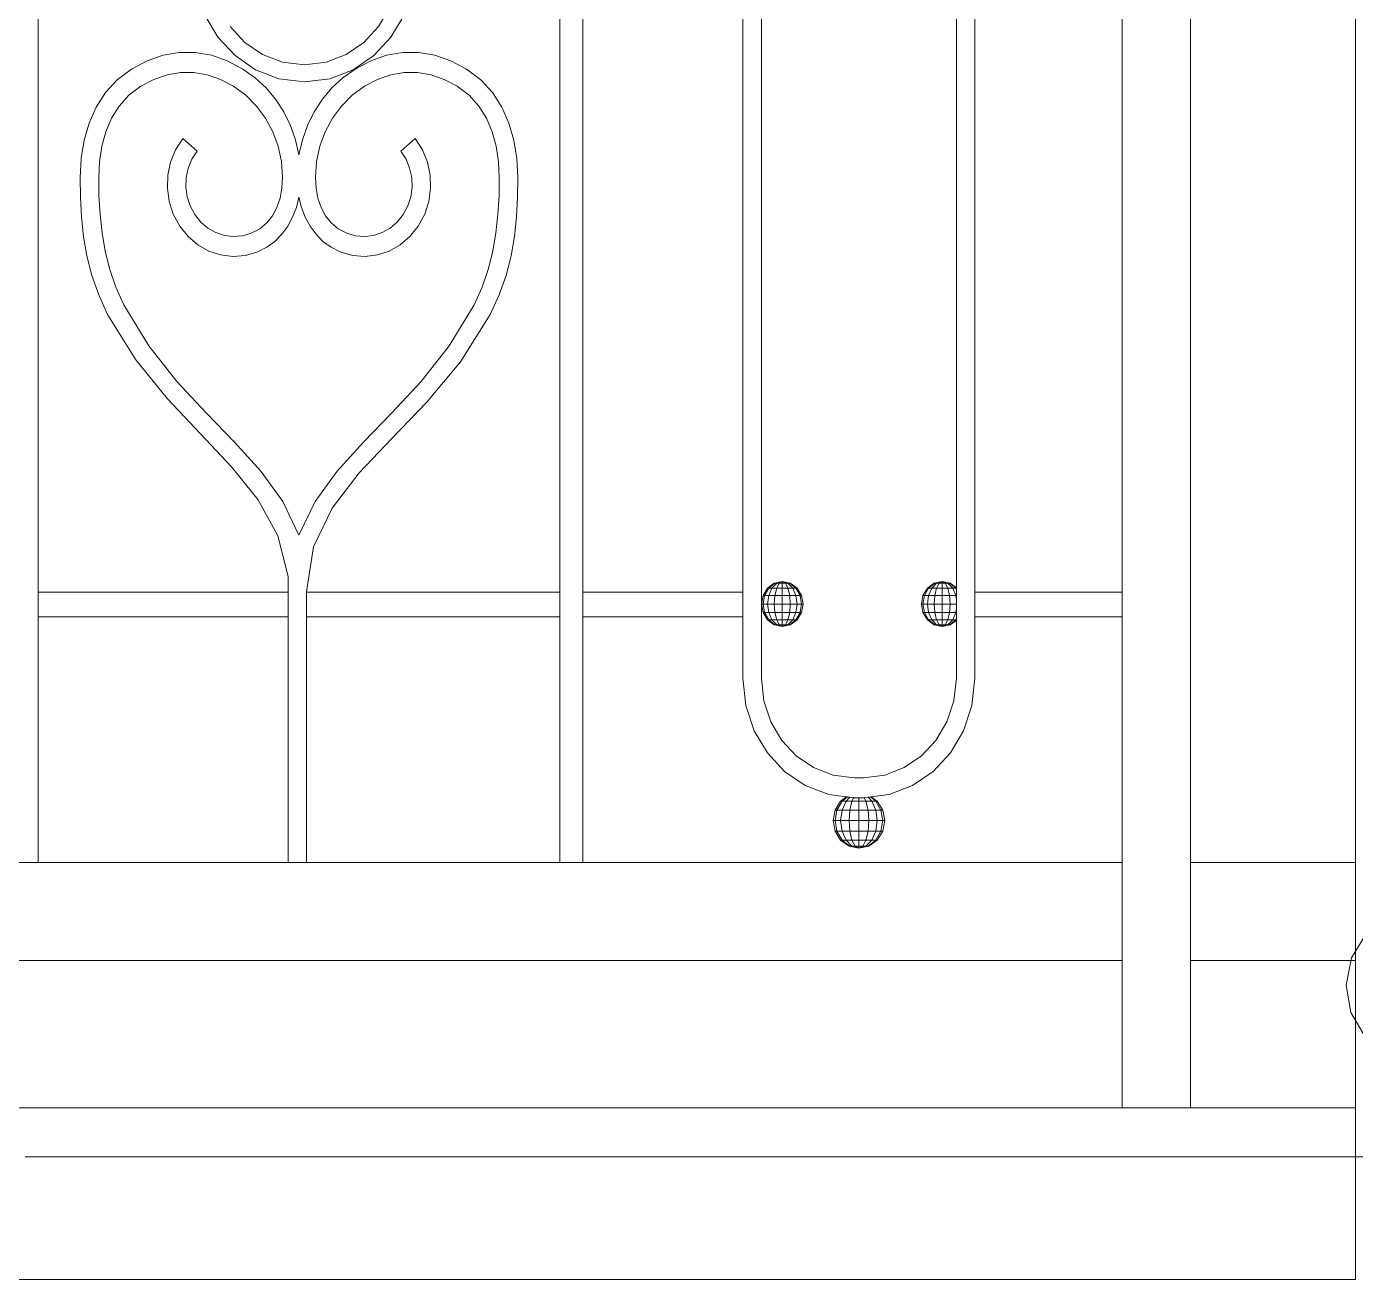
# Model space of a CAD drawing. Header units: millimetres. Extents: x 1832547 to 2001569, y -558009 to -417808.
# Drawn here: x 1984530 to 1985072, y -527394 to -526883 of the extents above; entities that cross this region are included whole.
import ezdxf

# ---------------------------------------------------------------- set-up
doc = ezdxf.new("R2010")
doc.units = ezdxf.units.MM
doc.header["$MEASUREMENT"] = 0
doc.linetypes.add('CENTER', pattern=[2, 1.25, -0.25, 0.25, -0.25])
for name, color, linetype, lineweight in [('CA.manh 08', 8, 'CONTINUOUS', 9), ('CA.thay 145', 145, 'CONTINUOUS', 18), ('CA.tim 67', 67, 'CENTER', 9), ('CA_manh 08', 8, 'CONTINUOUS', 9)]:
    doc.layers.add(name, color=color, linetype=linetype, lineweight=lineweight)

# ---------------------------------------------------------------- blocks, each defined once
blk = doc.blocks.new('\xad5t54')
at = {"layer": 'CA.thay 145'}
for p, q in [((1923717.06, -526226.16), (1923723.24, -526236.22)), ((1923723.24, -526236.22), (1923725.44, -526247.38)), ((1923725.44, -526247.38), (1923723.46, -526258.56)), ((1923723.46, -526258.56), (1923717.47, -526268.71))]:
    blk.add_line(p, q, dxfattribs=at)
blk = doc.blocks.new('EG535')
at = {"layer": 'CA_manh 08'}
for p, q in [((1946782.18, -526490.22), (1946782.18, -527223.59)), ((1946810.11, -527113.43), (1946810.11, -526600.38)), ((1946870.07, -526600.38), (1946870.07, -527113.43)), ((1946877.64, -527111.66), (1946877.64, -526601.77)), ((1946957.09, -526602.13), (1946957.09, -527118.32)), ((1946964.66, -527113.43), (1946964.66, -526601.15)), ((1947029.83, -526601.15), (1947029.83, -527113.43)), ((1947039.28, -527113.43), (1947039.28, -526601.15)), ((1947251.9, -526601.15), (1947251.9, -527113.43)), ((1947113.13, -526882.95), (1947108.56, -526875.21)), ((1947102.77, -526878.25), (1947108.11, -526887.27)), ((1947178.66, -526887.27), (1947184, -526878.25)), ((1947119.14, -526889.4), (1947113.13, -526882.95)), ((1947173.63, -526882.95), (1947167.63, -526889.4)), ((1947108.11, -526887.27), (1947115.11, -526894.8)), ((1947126.34, -526894.32), (1947119.14, -526889.4)), ((1947167.63, -526889.4), (1947160.43, -526894.32)), ((1947171.65, -526894.8), (1947178.66, -526887.27)), ((1947077.31, -526900.24), (1947083.68, -526896.89)), ((1947083.68, -526896.89), (1947090.17, -526894.65)), ((1947090.17, -526894.65), (1947096.73, -526893.54)), ((1947096.73, -526893.54), (1947103.31, -526893.54)), ((1947103.31, -526893.54), (1947109.87, -526894.65)), ((1947109.87, -526894.65), (1947116.36, -526896.89)), ((1947115.11, -526894.8), (1947123.51, -526900.53)), ((1947116.36, -526896.89), (1947122.73, -526900.24)), ((1947134.5, -526897.45), (1947126.34, -526894.32)), ((1947143.38, -526898.55), (1947134.5, -526897.45)), ((1947152.27, -526897.45), (1947143.38, -526898.55)), ((1947160.43, -526894.32), (1947152.27, -526897.45)), ((1947163.26, -526900.53), (1947171.65, -526894.8)), ((1947168.45, -526900.24), (1947174.82, -526896.89)), ((1947174.82, -526896.89), (1947181.31, -526894.65)), ((1947187.87, -526893.54), (1947181.31, -526894.65)), ((1947194.45, -526893.54), (1947187.87, -526893.54)), ((1947194.45, -526893.54), (1947201.01, -526894.65)), ((1947201.01, -526894.65), (1947207.5, -526896.89)), ((1947213.87, -526900.24), (1947207.5, -526896.89)), ((1947071.53, -526904.6), (1947077.31, -526900.24)), ((1947086.44, -526904.45), (1947091.85, -526902.57)), ((1947097.3, -526901.63), (1947091.85, -526902.57)), ((1947102.76, -526901.64), (1947097.3, -526901.63)), ((1947108.2, -526902.58), (1947102.76, -526901.64)), ((1947113.6, -526904.46), (1947108.2, -526902.58)), ((1947122.73, -526900.24), (1947127.7, -526903.79)), ((1947123.51, -526900.53), (1947133.02, -526904.19)), ((1947153.74, -526904.19), (1947163.26, -526900.53)), ((1947163.49, -526903.79), (1947168.45, -526900.24)), ((1947182.98, -526902.58), (1947177.58, -526904.46)), ((1947188.43, -526901.64), (1947182.98, -526902.58)), ((1947193.88, -526901.63), (1947188.43, -526901.64)), ((1947199.33, -526902.57), (1947193.88, -526901.63)), ((1947204.74, -526904.45), (1947199.33, -526902.57)), ((1947213.87, -526900.24), (1947219.65, -526904.6)), ((1947066.75, -526909.8), (1947071.53, -526904.6)), ((1947081.1, -526907.28), (1947076.26, -526910.95)), ((1947086.44, -526904.45), (1947081.1, -526907.28)), ((1947118.94, -526907.28), (1947113.6, -526904.46)), ((1947123.95, -526910.95), (1947118.94, -526907.28)), ((1947127.7, -526903.79), (1947132.15, -526907.93)), ((1947132.15, -526907.93), (1947136.05, -526912.59)), ((1947133.02, -526904.19), (1947143.38, -526905.47)), ((1947143.38, -526905.47), (1947153.74, -526904.19)), ((1947155.13, -526912.59), (1947159.03, -526907.93)), ((1947159.03, -526907.93), (1947163.49, -526903.79)), ((1947172.24, -526907.28), (1947167.24, -526910.95)), ((1947177.58, -526904.46), (1947172.24, -526907.28)), ((1947210.08, -526907.28), (1947204.74, -526904.45)), ((1947214.93, -526910.95), (1947210.08, -526907.28)), ((1947219.65, -526904.6), (1947224.43, -526909.8)), ((1947062.93, -526915.73), (1947066.75, -526909.8)), ((1947076.26, -526910.95), (1947072.3, -526915.32)), ((1947128.31, -526915.32), (1947123.95, -526910.95)), ((1947136.05, -526912.59), (1947139.38, -526917.72)), ((1947151.8, -526917.72), (1947155.13, -526912.59)), ((1947167.24, -526910.95), (1947162.87, -526915.32)), ((1947218.88, -526915.32), (1947214.93, -526910.95)), ((1947224.43, -526909.8), (1947228.25, -526915.73)), ((1947060.03, -526922.27), (1947062.93, -526915.73)), ((1947072.3, -526915.32), (1947069.18, -526920.31)), ((1947131.99, -526920.3), (1947128.31, -526915.32)), ((1947139.38, -526917.72), (1947142.1, -526923.24)), ((1947149.08, -526923.24), (1947151.8, -526917.72)), ((1947162.87, -526915.32), (1947159.19, -526920.3)), ((1947222, -526920.31), (1947218.88, -526915.32)), ((1947228.25, -526915.73), (1947231.15, -526922.27)), ((1947058, -526929.31), (1947060.03, -526922.27)), ((1947069.18, -526920.31), (1947066.84, -526925.81)), ((1947134.94, -526925.8), (1947131.99, -526920.3)), ((1947142.1, -526923.24), (1947144.18, -526929.09)), ((1947147, -526929.09), (1947149.08, -526923.24)), ((1947159.19, -526920.3), (1947156.24, -526925.8)), ((1947224.35, -526925.81), (1947222, -526920.31)), ((1947231.15, -526922.27), (1947233.18, -526929.31)), ((1947056.8, -526936.74), (1947058, -526929.31)), ((1947066.84, -526925.81), (1947065.22, -526931.74)), ((1947095.29, -526933.15), (1947098.23, -526928.52)), ((1947098.23, -526928.52), (1947104.08, -526933.67)), ((1947137.11, -526931.72), (1947134.94, -526925.8)), ((1947144.18, -526929.09), (1947145.59, -526935.21)), ((1947145.59, -526935.21), (1947147, -526929.09)), ((1947156.24, -526925.8), (1947154.08, -526931.72)), ((1947187.1, -526933.67), (1947192.95, -526928.52)), ((1947192.95, -526928.52), (1947195.89, -526933.15)), ((1947225.96, -526931.74), (1947224.35, -526925.81)), ((1947233.18, -526929.31), (1947234.38, -526936.74)), ((1947065.22, -526931.74), (1947064.28, -526938.01)), ((1947093.27, -526938.18), (1947095.29, -526933.15)), ((1947104.08, -526933.67), (1947101.95, -526937.02)), ((1947138.44, -526937.96), (1947137.11, -526931.72)), ((1947154.08, -526931.72), (1947152.74, -526937.96)), ((1947189.23, -526937.02), (1947187.1, -526933.67)), ((1947195.89, -526933.15), (1947197.92, -526938.18)), ((1947226.9, -526938.01), (1947225.96, -526931.74)), ((1947056.39, -526944.46), (1947056.8, -526936.74)), ((1947064.28, -526938.01), (1947063.96, -526944.52)), ((1947092.15, -526943.47), (1947093.27, -526938.18)), ((1947100.48, -526940.67), (1947099.66, -526944.49)), ((1947101.95, -526937.02), (1947100.48, -526940.67)), ((1947138.89, -526944.45), (1947138.44, -526937.96)), ((1947152.74, -526937.96), (1947152.29, -526944.45)), ((1947190.7, -526940.67), (1947189.23, -526937.02)), ((1947191.52, -526944.49), (1947190.7, -526940.67)), ((1947197.92, -526938.18), (1947199.03, -526943.47)), ((1947227.22, -526944.52), (1947226.9, -526938.01)), ((1947234.38, -526936.74), (1947234.79, -526944.46)), ((1947056.49, -526952.47), (1947056.39, -526944.46)), ((1947063.96, -526944.52), (1947064.06, -526951.95)), ((1947091.96, -526948.87), (1947092.15, -526943.47)), ((1947099.66, -526944.49), (1947099.52, -526948.4)), ((1947138.63, -526948.77), (1947138.89, -526944.45)), ((1947152.29, -526944.45), (1947152.55, -526948.77)), ((1947191.66, -526948.4), (1947191.52, -526944.49)), ((1947199.03, -526943.47), (1947199.22, -526948.87)), ((1947227.12, -526951.95), (1947227.22, -526944.52)), ((1947234.79, -526944.46), (1947234.69, -526952.47)), ((1947092.69, -526954.23), (1947091.96, -526948.87)), ((1947099.52, -526948.4), (1947100.04, -526952.29)), ((1947137.87, -526952.86), (1947138.63, -526948.77)), ((1947152.55, -526948.77), (1947153.31, -526952.86)), ((1947191.14, -526952.29), (1947191.66, -526948.4)), ((1947199.22, -526948.87), (1947198.49, -526954.23)), ((1947056.91, -526960.48), (1947056.49, -526952.47)), ((1947064.06, -526951.95), (1947064.48, -526959.46)), ((1947094.36, -526959.41), (1947092.69, -526954.23)), ((1947100.04, -526952.29), (1947101.25, -526956.04)), ((1947101.25, -526956.04), (1947103.13, -526959.57)), ((1947134.8, -526960.03), (1947136.6, -526956.63)), ((1947136.6, -526956.63), (1947137.87, -526952.86)), ((1947144.52, -526956.68), (1947143.01, -526960.64)), ((1947145.59, -526952.48), (1947144.52, -526956.68)), ((1947146.66, -526956.68), (1947145.59, -526952.48)), ((1947148.17, -526960.64), (1947146.66, -526956.68)), ((1947153.31, -526952.86), (1947154.59, -526956.63)), ((1947154.59, -526956.63), (1947156.39, -526960.03)), ((1947188.05, -526959.57), (1947189.94, -526956.04)), ((1947189.94, -526956.04), (1947191.14, -526952.29)), ((1947198.49, -526954.23), (1947196.82, -526959.41)), ((1947226.7, -526959.46), (1947227.12, -526951.95)), ((1947234.69, -526952.47), (1947234.27, -526960.48)), ((1947057.77, -526968.47), (1947056.91, -526960.48)), ((1947064.48, -526959.46), (1947065.31, -526966.98)), ((1947096.96, -526964.27), (1947094.36, -526959.41)), ((1947103.13, -526959.57), (1947105.6, -526962.64)), ((1947132.46, -526962.96), (1947134.8, -526960.03)), ((1947143.01, -526960.64), (1947141.06, -526964.31)), ((1947150.13, -526964.31), (1947148.17, -526960.64)), ((1947156.39, -526960.03), (1947158.72, -526962.96)), ((1947185.59, -526962.64), (1947188.05, -526959.57)), ((1947196.82, -526959.41), (1947194.22, -526964.27)), ((1947225.88, -526966.98), (1947226.7, -526959.46)), ((1947234.27, -526960.48), (1947233.41, -526968.47)), ((1947065.31, -526966.98), (1947066.61, -526974.48)), ((1947100.37, -526968.51), (1947096.96, -526964.27)), ((1947105.6, -526962.64), (1947108.49, -526965.1)), ((1947108.49, -526965.1), (1947111.72, -526966.92)), ((1947111.72, -526966.92), (1947115.19, -526968.07)), ((1947122.5, -526968.23), (1947126.15, -526967.18)), ((1947126.15, -526967.18), (1947129.58, -526965.37)), ((1947129.58, -526965.37), (1947132.46, -526962.96)), ((1947138.65, -526967.62), (1947135.81, -526970.51)), ((1947141.06, -526964.31), (1947138.65, -526967.62)), ((1947152.53, -526967.62), (1947150.13, -526964.31)), ((1947155.37, -526970.51), (1947152.53, -526967.62)), ((1947158.72, -526962.96), (1947161.6, -526965.37)), ((1947161.6, -526965.37), (1947165.03, -526967.18)), ((1947165.03, -526967.18), (1947168.68, -526968.23)), ((1947175.99, -526968.07), (1947179.46, -526966.92)), ((1947179.46, -526966.92), (1947182.69, -526965.1)), ((1947182.69, -526965.1), (1947185.59, -526962.64)), ((1947194.22, -526964.27), (1947190.81, -526968.51)), ((1947224.57, -526974.48), (1947225.88, -526966.98)), ((1947059.17, -526976.45), (1947057.77, -526968.47)), ((1947104.37, -526971.91), (1947100.37, -526968.51)), ((1947108.84, -526974.43), (1947104.37, -526971.91)), ((1947115.19, -526968.07), (1947118.81, -526968.52)), ((1947118.81, -526968.52), (1947122.5, -526968.23)), ((1947132.52, -526972.92), (1947128.8, -526974.79)), ((1947135.81, -526970.51), (1947132.52, -526972.92)), ((1947158.66, -526972.92), (1947155.37, -526970.51)), ((1947162.39, -526974.79), (1947158.66, -526972.92)), ((1947168.68, -526968.23), (1947172.37, -526968.52)), ((1947172.37, -526968.52), (1947175.99, -526968.07)), ((1947186.81, -526971.91), (1947182.34, -526974.43)), ((1947190.81, -526968.51), (1947186.81, -526971.91)), ((1947233.41, -526968.47), (1947232.02, -526976.45)), ((1947061.2, -526984.41), (1947059.17, -526976.45)), ((1947066.61, -526974.48), (1947068.48, -526981.9)), ((1947113.65, -526976.02), (1947108.84, -526974.43)), ((1947118.66, -526976.64), (1947113.65, -526976.02)), ((1947123.76, -526976.24), (1947118.66, -526976.64)), ((1947128.8, -526974.79), (1947123.76, -526976.24)), ((1947167.43, -526976.24), (1947162.39, -526974.79)), ((1947172.52, -526976.64), (1947167.43, -526976.24)), ((1947177.53, -526976.02), (1947172.52, -526976.64)), ((1947182.34, -526974.43), (1947177.53, -526976.02)), ((1947222.71, -526981.9), (1947224.57, -526974.48)), ((1947232.02, -526976.45), (1947229.98, -526984.41)), ((1947068.48, -526981.9), (1947070.98, -526989.2)), ((1947220.2, -526989.2), (1947222.71, -526981.9)), ((1947063.98, -526992.35), (1947061.2, -526984.41)), ((1947070.98, -526989.2), (1947074.22, -526996.32)), ((1947216.97, -526996.32), (1947220.2, -526989.2)), ((1947229.98, -526984.41), (1947227.2, -526992.35)), ((1947067.61, -527000.28), (1947063.98, -526992.35)), ((1947227.2, -526992.35), (1947223.58, -527000.28)), ((1947079.78, -527019.65), (1947067.61, -527000.28)), ((1947074.22, -526996.32), (1947084.44, -527013.11)), ((1947206.74, -527013.11), (1947216.97, -526996.32)), ((1947223.58, -527000.28), (1947212.07, -527018.83)), ((1947084.44, -527013.11), (1947095.84, -527027.56)), ((1947195.34, -527027.56), (1947206.74, -527013.11)), ((1947093.59, -527036.15), (1947079.78, -527019.65)), ((1947212.07, -527018.83), (1947199.12, -527034.73)), ((1947095.84, -527027.56), (1947107.7, -527040.39)), ((1947183.48, -527040.39), (1947195.34, -527027.56)), ((1947107.75, -527050.86), (1947093.59, -527036.15)), ((1947199.12, -527034.73), (1947185.79, -527048.92)), ((1947107.7, -527040.39), (1947119.32, -527052.35)), ((1947171.87, -527052.35), (1947183.48, -527040.39)), ((1947185.79, -527048.92), (1947173.14, -527062.33)), ((1947121, -527064.84), (1947107.75, -527050.86)), ((1947119.32, -527052.35), (1947129.98, -527064.16)), ((1947161.21, -527064.16), (1947171.87, -527052.35)), ((1947132.06, -527079.19), (1947121, -527064.84)), ((1947129.98, -527064.16), (1947138.97, -527076.56)), ((1947152.21, -527076.56), (1947161.21, -527064.16)), ((1947173.14, -527062.33), (1947162.26, -527075.88)), ((1947162.26, -527075.88), (1947154.21, -527090.5)), ((1947139.64, -527094.98), (1947132.06, -527079.19)), ((1947138.97, -527076.56), (1947145.59, -527090.27)), ((1947145.59, -527090.27), (1947152.21, -527076.56)), ((1947154.21, -527090.5), (1947150.05, -527107.12)), ((1947142.49, -527113.29), (1947139.64, -527094.98)), ((1947150.05, -527107.12), (1947150.05, -527113.43)), ((1946810.11, -527123.59), (1946810.11, -527113.43)), ((1946810.11, -527113.43), (1946870.07, -527113.43)), ((1946870.07, -527113.43), (1946870.07, -527123.59)), ((1946877.64, -527111.66), (1946880.14, -527109.87)), ((1946877.64, -527111.85), (1946877.64, -527111.66)), ((1946877.83, -527111.85), (1946877.64, -527111.85)), ((1946877.64, -527112.19), (1946877.83, -527111.85)), ((1946877.64, -527112.19), (1946877.64, -527111.85)), ((1946877.64, -527114.82), (1946877.64, -527112.19)), ((1946877.83, -527111.85), (1946880.39, -527109.87)), ((1946879.14, -527111.85), (1946877.83, -527111.85)), ((1946877.83, -527114.82), (1946879.14, -527111.85)), ((1946879.14, -527111.85), (1946881.09, -527109.87)), ((1946881.09, -527111.85), (1946879.14, -527111.85)), ((1946880.14, -527109.87), (1946883.39, -527109.17)), ((1946880.39, -527109.87), (1946880.14, -527109.87)), ((1946880.39, -527109.87), (1946883.39, -527109.17)), ((1946881.09, -527109.87), (1946880.39, -527109.87)), ((1946880.39, -527114.82), (1946881.09, -527111.85)), ((1946881.09, -527109.87), (1946883.39, -527109.17)), ((1946882.15, -527109.87), (1946881.09, -527109.87)), ((1946881.09, -527111.85), (1946882.15, -527109.87)), ((1946883.39, -527111.85), (1946881.09, -527111.85)), ((1946882.15, -527109.87), (1946883.39, -527109.17)), ((1946883.39, -527109.87), (1946882.15, -527109.87)), ((1946883.39, -527109.17), (1946883.39, -527109.87)), ((1946886.65, -527109.87), (1946883.39, -527109.17)), ((1946886.4, -527109.87), (1946883.39, -527109.17)), ((1946885.7, -527109.87), (1946883.39, -527109.17)), ((1946884.64, -527109.87), (1946883.39, -527109.17)), ((1946884.64, -527109.87), (1946883.39, -527109.87)), ((1946883.39, -527109.87), (1946883.39, -527111.85)), ((1946885.7, -527111.85), (1946883.39, -527111.85)), ((1946883.39, -527111.85), (1946883.39, -527114.82)), ((1946885.7, -527109.87), (1946884.64, -527109.87)), ((1946885.7, -527111.85), (1946884.64, -527109.87)), ((1946886.4, -527109.87), (1946885.7, -527109.87)), ((1946887.65, -527111.85), (1946885.7, -527109.87)), ((1946887.65, -527111.85), (1946885.7, -527111.85)), ((1946886.4, -527114.82), (1946885.7, -527111.85)), ((1946886.4, -527109.87), (1946886.65, -527109.87)), ((1946888.96, -527111.85), (1946886.4, -527109.87)), ((1946889.41, -527111.85), (1946886.65, -527109.87)), ((1946888.96, -527111.85), (1946887.65, -527111.85)), ((1946888.96, -527114.82), (1946887.65, -527111.85)), ((1946889.41, -527111.85), (1946888.96, -527111.85)), ((1946890.66, -527114.82), (1946888.96, -527111.85)), ((1946891.26, -527114.82), (1946889.41, -527111.85)), ((1946940.71, -527114.82), (1946942.56, -527111.85)), ((1946941.31, -527114.82), (1946943.02, -527111.85)), ((1946942.56, -527111.85), (1946945.32, -527109.87)), ((1946943.02, -527111.85), (1946942.56, -527111.85)), ((1946943.02, -527111.85), (1946945.57, -527109.87)), ((1946944.32, -527111.85), (1946943.02, -527111.85)), ((1946943.02, -527114.82), (1946944.32, -527111.85)), ((1946944.32, -527111.85), (1946946.28, -527109.87)), ((1946946.28, -527111.85), (1946944.32, -527111.85)), ((1946945.32, -527109.87), (1946948.58, -527109.17)), ((1946945.57, -527109.87), (1946945.32, -527109.87)), ((1946945.57, -527109.87), (1946948.58, -527109.17)), ((1946946.28, -527109.87), (1946945.57, -527109.87)), ((1946945.57, -527114.82), (1946946.28, -527111.85)), ((1946946.28, -527109.87), (1946948.58, -527109.17)), ((1946947.33, -527109.87), (1946946.28, -527109.87)), ((1946946.28, -527111.85), (1946947.33, -527109.87)), ((1946948.58, -527111.85), (1946946.28, -527111.85)), ((1946947.33, -527109.87), (1946948.58, -527109.17)), ((1946948.58, -527109.87), (1946947.33, -527109.87)), ((1946948.58, -527109.17), (1946948.58, -527109.87)), ((1946951.84, -527109.87), (1946948.58, -527109.17)), ((1946951.59, -527109.87), (1946948.58, -527109.17)), ((1946950.88, -527109.87), (1946948.58, -527109.17)), ((1946949.83, -527109.87), (1946948.58, -527109.17)), ((1946949.83, -527109.87), (1946948.58, -527109.87)), ((1946948.58, -527109.87), (1946948.58, -527111.85)), ((1946950.88, -527111.85), (1946948.58, -527111.85)), ((1946948.58, -527111.85), (1946948.58, -527114.82)), ((1946950.88, -527109.87), (1946949.83, -527109.87)), ((1946950.88, -527111.85), (1946949.83, -527109.87)), ((1946951.59, -527109.87), (1946950.88, -527109.87)), ((1946952.84, -527111.85), (1946950.88, -527109.87)), ((1946952.84, -527111.85), (1946950.88, -527111.85)), ((1946951.59, -527114.82), (1946950.88, -527111.85)), ((1946951.59, -527109.87), (1946951.84, -527109.87)), ((1946954.14, -527111.85), (1946951.59, -527109.87)), ((1946954.6, -527111.85), (1946951.84, -527109.87)), ((1946954.14, -527111.85), (1946952.84, -527111.85)), ((1946954.14, -527114.82), (1946952.84, -527111.85)), ((1946954.6, -527111.85), (1946954.14, -527111.85)), ((1946955.85, -527114.82), (1946954.14, -527111.85)), ((1946956.44, -527114.82), (1946954.6, -527111.85)), ((1946964.66, -527123.59), (1946964.66, -527113.43)), ((1946964.66, -527113.43), (1947029.83, -527113.43)), ((1947029.83, -527113.43), (1947029.83, -527123.59)), ((1947039.28, -527113.43), (1947142.49, -527113.43)), ((1947039.28, -527123.59), (1947039.28, -527113.43)), ((1947142.49, -527113.29), (1947142.49, -527113.43)), ((1947142.49, -527123.59), (1947142.49, -527113.43)), ((1947150.05, -527113.43), (1947251.9, -527113.43)), ((1947150.05, -527113.43), (1947150.05, -527123.59)), ((1947251.9, -527123.59), (1947251.9, -527113.43)), ((1946877.83, -527114.82), (1946877.64, -527114.82)), ((1946877.64, -527116.29), (1946877.83, -527114.82)), ((1946877.64, -527116.29), (1946877.64, -527114.82)), ((1946877.64, -527118.32), (1946877.64, -527116.29)), ((1946880.14, -527118.32), (1946877.64, -527118.32)), ((1946877.64, -527120.34), (1946877.64, -527118.32)), ((1946880.39, -527114.82), (1946877.83, -527114.82)), ((1946880.14, -527118.32), (1946880.39, -527114.82)), ((1946883.39, -527118.32), (1946880.14, -527118.32)), ((1946880.39, -527121.82), (1946880.14, -527118.32)), ((1946883.39, -527114.82), (1946880.39, -527114.82)), ((1946886.4, -527114.82), (1946883.39, -527114.82)), ((1946883.39, -527114.82), (1946883.39, -527118.32)), ((1946886.65, -527118.32), (1946883.39, -527118.32)), ((1946883.39, -527118.32), (1946883.39, -527121.82)), ((1946888.96, -527114.82), (1946886.4, -527114.82)), ((1946886.65, -527118.32), (1946886.4, -527114.82)), ((1946886.4, -527121.82), (1946886.65, -527118.32)), ((1946889.41, -527118.32), (1946886.65, -527118.32)), ((1946890.66, -527114.82), (1946888.96, -527114.82)), ((1946889.41, -527118.32), (1946888.96, -527114.82)), ((1946888.96, -527121.82), (1946889.41, -527118.32)), ((1946891.26, -527118.32), (1946889.41, -527118.32)), ((1946891.26, -527114.82), (1946890.66, -527114.82)), ((1946891.26, -527118.32), (1946890.66, -527114.82)), ((1946890.66, -527121.82), (1946891.26, -527118.32)), ((1946891.91, -527118.32), (1946891.26, -527114.82)), ((1946891.91, -527118.32), (1946891.26, -527118.32)), ((1946891.26, -527121.82), (1946891.91, -527118.32)), ((1946940.07, -527118.32), (1946940.71, -527114.82)), ((1946940.71, -527118.32), (1946940.07, -527118.32)), ((1946940.71, -527121.82), (1946940.07, -527118.32)), ((1946941.31, -527114.82), (1946940.71, -527114.82)), ((1946940.71, -527118.32), (1946941.31, -527114.82)), ((1946942.56, -527118.32), (1946940.71, -527118.32)), ((1946941.31, -527121.82), (1946940.71, -527118.32)), ((1946943.02, -527114.82), (1946941.31, -527114.82)), ((1946942.56, -527118.32), (1946943.02, -527114.82)), ((1946945.32, -527118.32), (1946942.56, -527118.32)), ((1946943.02, -527121.82), (1946942.56, -527118.32)), ((1946945.57, -527114.82), (1946943.02, -527114.82)), ((1946945.32, -527118.32), (1946945.57, -527114.82)), ((1946948.58, -527118.32), (1946945.32, -527118.32)), ((1946945.57, -527121.82), (1946945.32, -527118.32)), ((1946948.58, -527114.82), (1946945.57, -527114.82)), ((1946951.59, -527114.82), (1946948.58, -527114.82)), ((1946948.58, -527114.82), (1946948.58, -527118.32)), ((1946951.84, -527118.32), (1946948.58, -527118.32)), ((1946948.58, -527118.32), (1946948.58, -527121.82)), ((1946954.14, -527114.82), (1946951.59, -527114.82)), ((1946951.84, -527118.32), (1946951.59, -527114.82)), ((1946951.59, -527121.82), (1946951.84, -527118.32)), ((1946954.6, -527118.32), (1946951.84, -527118.32)), ((1946955.85, -527114.82), (1946954.14, -527114.82)), ((1946954.6, -527118.32), (1946954.14, -527114.82)), ((1946954.14, -527121.82), (1946954.6, -527118.32)), ((1946956.44, -527118.32), (1946954.6, -527118.32)), ((1946956.44, -527114.82), (1946955.85, -527114.82)), ((1946956.44, -527118.32), (1946955.85, -527114.82)), ((1946955.85, -527121.82), (1946956.44, -527118.32)), ((1946957.09, -527118.32), (1946956.44, -527114.82)), ((1946957.09, -527118.32), (1946956.44, -527118.32)), ((1946956.44, -527121.82), (1946957.09, -527118.32)), ((1946957.09, -527118.32), (1946957.09, -527148.46)), ((1946870.07, -527123.59), (1946810.11, -527123.59)), ((1946810.11, -527223.59), (1946810.11, -527123.59)), ((1946870.07, -527123.59), (1946870.07, -527148.49)), ((1946877.83, -527121.82), (1946877.64, -527120.34)), ((1946877.64, -527121.82), (1946877.64, -527120.34)), ((1946877.83, -527121.82), (1946877.64, -527121.82)), ((1946877.64, -527124.45), (1946877.64, -527121.82)), ((1946877.83, -527124.78), (1946877.64, -527124.45)), ((1946877.64, -527124.78), (1946877.64, -527124.45)), ((1946877.83, -527124.78), (1946877.64, -527124.78)), ((1946877.64, -527124.97), (1946877.64, -527124.78)), ((1946880.14, -527126.77), (1946877.64, -527124.97)), ((1946877.64, -527148.46), (1946877.64, -527124.97)), ((1946880.39, -527121.82), (1946877.83, -527121.82)), ((1946879.14, -527124.78), (1946877.83, -527121.82)), ((1946879.14, -527124.78), (1946877.83, -527124.78)), ((1946880.39, -527126.77), (1946877.83, -527124.78)), ((1946881.09, -527124.78), (1946879.14, -527124.78)), ((1946881.09, -527126.77), (1946879.14, -527124.78)), ((1946883.39, -527121.82), (1946880.39, -527121.82)), ((1946881.09, -527124.78), (1946880.39, -527121.82)), ((1946883.39, -527124.78), (1946881.09, -527124.78)), ((1946882.15, -527126.77), (1946881.09, -527124.78)), ((1946886.4, -527121.82), (1946883.39, -527121.82)), ((1946883.39, -527121.82), (1946883.39, -527124.78)), ((1946885.7, -527124.78), (1946883.39, -527124.78)), ((1946883.39, -527124.78), (1946883.39, -527126.77)), ((1946884.64, -527126.77), (1946885.7, -527124.78)), ((1946885.7, -527124.78), (1946886.4, -527121.82)), ((1946887.65, -527124.78), (1946885.7, -527124.78)), ((1946885.7, -527126.77), (1946887.65, -527124.78)), ((1946888.96, -527121.82), (1946886.4, -527121.82)), ((1946886.4, -527126.77), (1946888.96, -527124.78)), ((1946886.65, -527126.77), (1946889.41, -527124.78)), ((1946887.65, -527124.78), (1946888.96, -527121.82)), ((1946888.96, -527124.78), (1946887.65, -527124.78)), ((1946890.66, -527121.82), (1946888.96, -527121.82)), ((1946888.96, -527124.78), (1946890.66, -527121.82)), ((1946888.96, -527124.78), (1946889.41, -527124.78)), ((1946889.41, -527124.78), (1946891.26, -527121.82)), ((1946891.26, -527121.82), (1946890.66, -527121.82)), ((1946941.31, -527121.82), (1946940.71, -527121.82)), ((1946942.56, -527124.78), (1946940.71, -527121.82)), ((1946943.02, -527121.82), (1946941.31, -527121.82)), ((1946943.02, -527124.78), (1946941.31, -527121.82)), ((1946943.02, -527124.78), (1946942.56, -527124.78)), ((1946945.32, -527126.77), (1946942.56, -527124.78)), ((1946945.57, -527121.82), (1946943.02, -527121.82)), ((1946944.32, -527124.78), (1946943.02, -527121.82)), ((1946944.32, -527124.78), (1946943.02, -527124.78)), ((1946945.57, -527126.77), (1946943.02, -527124.78)), ((1946946.28, -527124.78), (1946944.32, -527124.78)), ((1946946.28, -527126.77), (1946944.32, -527124.78)), ((1946948.58, -527121.82), (1946945.57, -527121.82)), ((1946946.28, -527124.78), (1946945.57, -527121.82)), ((1946948.58, -527124.78), (1946946.28, -527124.78)), ((1946947.33, -527126.77), (1946946.28, -527124.78)), ((1946951.59, -527121.82), (1946948.58, -527121.82)), ((1946948.58, -527121.82), (1946948.58, -527124.78)), ((1946950.88, -527124.78), (1946948.58, -527124.78)), ((1946948.58, -527124.78), (1946948.58, -527126.77)), ((1946949.83, -527126.77), (1946950.88, -527124.78)), ((1946950.88, -527124.78), (1946951.59, -527121.82)), ((1946952.84, -527124.78), (1946950.88, -527124.78)), ((1946950.88, -527126.77), (1946952.84, -527124.78)), ((1946954.14, -527121.82), (1946951.59, -527121.82)), ((1946951.59, -527126.77), (1946954.14, -527124.78)), ((1946951.84, -527126.77), (1946954.6, -527124.78)), ((1946952.84, -527124.78), (1946954.14, -527121.82)), ((1946954.14, -527124.78), (1946952.84, -527124.78)), ((1946955.85, -527121.82), (1946954.14, -527121.82)), ((1946954.14, -527124.78), (1946955.85, -527121.82)), ((1946954.14, -527124.78), (1946954.6, -527124.78)), ((1946954.6, -527124.78), (1946956.44, -527121.82)), ((1946956.44, -527121.82), (1946955.85, -527121.82)), ((1947029.83, -527123.59), (1946964.66, -527123.59)), ((1946964.66, -527148.49), (1946964.66, -527123.59)), ((1947029.83, -527123.59), (1947029.83, -527223.59)), ((1947142.49, -527123.59), (1947039.28, -527123.59)), ((1947039.28, -527223.59), (1947039.28, -527123.59)), ((1947142.49, -527123.59), (1947142.49, -527223.59)), ((1947251.9, -527123.59), (1947150.05, -527123.59)), ((1947150.05, -527223.59), (1947150.05, -527123.59)), ((1947251.9, -527123.59), (1947251.9, -527223.59)), ((1946880.39, -527126.77), (1946880.14, -527126.77)), ((1946883.39, -527127.46), (1946880.14, -527126.77)), ((1946881.09, -527126.77), (1946880.39, -527126.77)), ((1946883.39, -527127.46), (1946880.39, -527126.77)), ((1946882.15, -527126.77), (1946881.09, -527126.77)), ((1946883.39, -527127.46), (1946881.09, -527126.77)), ((1946883.39, -527126.77), (1946882.15, -527126.77)), ((1946883.39, -527127.46), (1946882.15, -527126.77)), ((1946883.39, -527127.46), (1946885.7, -527126.77)), ((1946884.64, -527126.77), (1946883.39, -527126.77)), ((1946883.39, -527126.77), (1946883.39, -527127.46)), ((1946883.39, -527127.46), (1946886.65, -527126.77)), ((1946883.39, -527127.46), (1946886.4, -527126.77)), ((1946883.39, -527127.46), (1946884.64, -527126.77)), ((1946885.7, -527126.77), (1946884.64, -527126.77)), ((1946886.4, -527126.77), (1946885.7, -527126.77)), ((1946886.65, -527126.77), (1946886.4, -527126.77)), ((1946945.57, -527126.77), (1946945.32, -527126.77)), ((1946948.58, -527127.46), (1946945.32, -527126.77)), ((1946946.28, -527126.77), (1946945.57, -527126.77)), ((1946948.58, -527127.46), (1946945.57, -527126.77)), ((1946947.33, -527126.77), (1946946.28, -527126.77)), ((1946948.58, -527127.46), (1946946.28, -527126.77)), ((1946948.58, -527126.77), (1946947.33, -527126.77)), ((1946948.58, -527127.46), (1946947.33, -527126.77)), ((1946948.58, -527127.46), (1946950.88, -527126.77)), ((1946949.83, -527126.77), (1946948.58, -527126.77)), ((1946948.58, -527126.77), (1946948.58, -527127.46)), ((1946948.58, -527127.46), (1946951.84, -527126.77)), ((1946948.58, -527127.46), (1946951.59, -527126.77)), ((1946948.58, -527127.46), (1946949.83, -527126.77)), ((1946950.88, -527126.77), (1946949.83, -527126.77)), ((1946951.59, -527126.77), (1946950.88, -527126.77)), ((1946951.84, -527126.77), (1946951.59, -527126.77)), ((1946870.07, -527148.49), (1946871.27, -527159.67)), ((1946878.64, -527157.78), (1946877.64, -527148.46)), ((1946957.09, -527148.46), (1946956.09, -527157.78)), ((1946963.46, -527159.67), (1946964.66, -527148.49)), ((1946871.27, -527159.67), (1946874.69, -527169.93)), ((1946881.49, -527166.34), (1946878.64, -527157.78)), ((1946956.09, -527157.78), (1946953.24, -527166.33)), ((1946960.04, -527169.93), (1946963.46, -527159.67)), ((1946885.97, -527173.89), (1946881.49, -527166.34)), ((1946953.24, -527166.33), (1946948.77, -527173.89)), ((1946874.69, -527169.93), (1946880.06, -527178.98)), ((1946954.68, -527178.98), (1946960.04, -527169.93)), ((1946880.06, -527178.98), (1946887.09, -527186.54)), ((1946891.83, -527180.19), (1946885.97, -527173.89)), ((1946948.77, -527173.89), (1946942.9, -527180.19)), ((1946947.64, -527186.54), (1946954.68, -527178.98)), ((1946898.86, -527184.99), (1946891.83, -527180.19)), ((1946942.9, -527180.19), (1946935.87, -527184.99)), ((1946887.09, -527186.54), (1946895.52, -527192.3)), ((1946906.83, -527188.06), (1946898.86, -527184.99)), ((1946915.51, -527189.13), (1946906.83, -527188.06)), ((1946919.23, -527189.13), (1946915.51, -527189.13)), ((1946927.9, -527188.06), (1946919.23, -527189.13)), ((1946935.87, -527184.99), (1946927.9, -527188.06)), ((1946939.21, -527192.3), (1946947.64, -527186.54)), ((1946895.52, -527192.3), (1946905.07, -527195.97)), ((1946929.66, -527195.97), (1946939.21, -527192.3)), ((1946905.07, -527195.97), (1946912.33, -527196.87)), ((1946907.65, -527202.26), (1946909.93, -527198.6)), ((1946908.39, -527202.26), (1946910.49, -527198.6)), ((1946909.93, -527198.6), (1946912.33, -527196.87)), ((1946910.49, -527198.6), (1946909.93, -527198.6)), ((1946910.49, -527198.6), (1946912.66, -527196.91)), ((1946912.1, -527198.6), (1946910.49, -527198.6)), ((1946910.49, -527202.26), (1946912.1, -527198.6)), ((1946912.1, -527198.6), (1946913.64, -527197.03)), ((1946914.52, -527198.6), (1946912.1, -527198.6)), ((1946912.33, -527196.87), (1946912.66, -527196.91)), ((1946912.66, -527196.91), (1946913.64, -527197.03)), ((1946913.64, -527197.03), (1946915.24, -527197.23)), ((1946913.64, -527202.26), (1946914.52, -527198.6)), ((1946914.52, -527198.6), (1946915.24, -527197.23)), ((1946917.36, -527198.6), (1946914.52, -527198.6)), ((1946915.24, -527197.23), (1946915.47, -527197.26)), ((1946915.47, -527197.26), (1946917.36, -527197.26)), ((1946917.36, -527197.26), (1946917.36, -527198.6)), ((1946917.36, -527197.26), (1946919.26, -527197.26)), ((1946920.21, -527198.6), (1946917.36, -527198.6)), ((1946917.36, -527198.6), (1946917.36, -527202.26)), ((1946919.26, -527197.26), (1946919.48, -527197.23)), ((1946919.48, -527197.23), (1946921.08, -527197.03)), ((1946920.21, -527198.6), (1946919.48, -527197.23)), ((1946922.62, -527198.6), (1946920.21, -527198.6)), ((1946921.08, -527202.26), (1946920.21, -527198.6)), ((1946921.08, -527197.03), (1946922.06, -527196.91)), ((1946922.62, -527198.6), (1946921.08, -527197.03)), ((1946922.06, -527196.91), (1946922.39, -527196.87)), ((1946924.23, -527198.6), (1946922.06, -527196.91)), ((1946922.39, -527196.87), (1946929.66, -527195.97)), ((1946924.8, -527198.6), (1946922.39, -527196.87)), ((1946924.23, -527198.6), (1946922.62, -527198.6)), ((1946924.23, -527202.26), (1946922.62, -527198.6)), ((1946924.8, -527198.6), (1946924.23, -527198.6)), ((1946926.34, -527202.26), (1946924.23, -527198.6)), ((1946927.08, -527202.26), (1946924.8, -527198.6)), ((1946906.85, -527206.58), (1946907.65, -527202.26)), ((1946908.39, -527202.26), (1946907.65, -527202.26)), ((1946907.65, -527206.58), (1946908.39, -527202.26)), ((1946910.49, -527202.26), (1946908.39, -527202.26)), ((1946909.93, -527206.58), (1946910.49, -527202.26)), ((1946913.64, -527202.26), (1946910.49, -527202.26)), ((1946913.34, -527206.58), (1946913.64, -527202.26)), ((1946917.36, -527202.26), (1946913.64, -527202.26)), ((1946921.08, -527202.26), (1946917.36, -527202.26)), ((1946917.36, -527202.26), (1946917.36, -527206.58)), ((1946924.23, -527202.26), (1946921.08, -527202.26)), ((1946921.39, -527206.58), (1946921.08, -527202.26)), ((1946926.34, -527202.26), (1946924.23, -527202.26)), ((1946924.8, -527206.58), (1946924.23, -527202.26)), ((1946927.08, -527202.26), (1946926.34, -527202.26)), ((1946927.08, -527206.58), (1946926.34, -527202.26)), ((1946927.88, -527206.58), (1946927.08, -527202.26)), ((1946907.65, -527206.58), (1946906.85, -527206.58)), ((1946907.65, -527210.91), (1946906.85, -527206.58)), ((1946909.93, -527206.58), (1946907.65, -527206.58)), ((1946908.39, -527210.91), (1946907.65, -527206.58)), ((1946908.39, -527210.91), (1946907.65, -527210.91)), ((1946909.93, -527214.57), (1946907.65, -527210.91)), ((1946910.49, -527210.91), (1946908.39, -527210.91)), ((1946910.49, -527214.57), (1946908.39, -527210.91)), ((1946913.34, -527206.58), (1946909.93, -527206.58)), ((1946910.49, -527210.91), (1946909.93, -527206.58)), ((1946913.64, -527210.91), (1946910.49, -527210.91)), ((1946912.1, -527214.57), (1946910.49, -527210.91)), ((1946917.36, -527206.58), (1946913.34, -527206.58)), ((1946913.64, -527210.91), (1946913.34, -527206.58)), ((1946917.36, -527210.91), (1946913.64, -527210.91)), ((1946914.52, -527214.57), (1946913.64, -527210.91)), ((1946921.39, -527206.58), (1946917.36, -527206.58)), ((1946917.36, -527206.58), (1946917.36, -527210.91)), ((1946921.08, -527210.91), (1946917.36, -527210.91)), ((1946917.36, -527210.91), (1946917.36, -527214.57)), ((1946920.21, -527214.57), (1946921.08, -527210.91)), ((1946921.08, -527210.91), (1946921.39, -527206.58)), ((1946924.23, -527210.91), (1946921.08, -527210.91)), ((1946924.8, -527206.58), (1946921.39, -527206.58)), ((1946922.62, -527214.57), (1946924.23, -527210.91)), ((1946924.23, -527210.91), (1946924.8, -527206.58)), ((1946926.34, -527210.91), (1946924.23, -527210.91)), ((1946924.23, -527214.57), (1946926.34, -527210.91)), ((1946927.08, -527206.58), (1946924.8, -527206.58)), ((1946924.8, -527214.57), (1946927.08, -527210.91)), ((1946926.34, -527210.91), (1946927.08, -527206.58)), ((1946927.08, -527210.91), (1946926.34, -527210.91)), ((1946927.88, -527206.58), (1946927.08, -527206.58)), ((1946927.08, -527210.91), (1946927.88, -527206.58)), ((1946910.49, -527214.57), (1946909.93, -527214.57)), ((1946913.34, -527217.02), (1946909.93, -527214.57)), ((1946912.1, -527214.57), (1946910.49, -527214.57)), ((1946913.64, -527217.02), (1946910.49, -527214.57)), ((1946914.52, -527214.57), (1946912.1, -527214.57)), ((1946914.52, -527217.02), (1946912.1, -527214.57)), ((1946913.64, -527217.02), (1946913.34, -527217.02)), ((1946917.36, -527217.88), (1946913.34, -527217.02)), ((1946914.52, -527217.02), (1946913.64, -527217.02)), ((1946917.36, -527217.88), (1946913.64, -527217.02)), ((1946917.36, -527214.57), (1946914.52, -527214.57)), ((1946915.82, -527217.02), (1946914.52, -527214.57)), ((1946915.82, -527217.02), (1946914.52, -527217.02)), ((1946917.36, -527217.88), (1946914.52, -527217.02)), ((1946917.36, -527217.02), (1946915.82, -527217.02)), ((1946917.36, -527217.88), (1946915.82, -527217.02)), ((1946920.21, -527214.57), (1946917.36, -527214.57)), ((1946917.36, -527214.57), (1946917.36, -527217.02)), ((1946918.9, -527217.02), (1946917.36, -527217.02)), ((1946917.36, -527217.02), (1946917.36, -527217.88)), ((1946917.36, -527217.88), (1946921.39, -527217.02)), ((1946917.36, -527217.88), (1946921.08, -527217.02)), ((1946917.36, -527217.88), (1946920.21, -527217.02)), ((1946917.36, -527217.88), (1946918.9, -527217.02)), ((1946918.9, -527217.02), (1946920.21, -527214.57)), ((1946920.21, -527217.02), (1946918.9, -527217.02)), ((1946922.62, -527214.57), (1946920.21, -527214.57)), ((1946920.21, -527217.02), (1946922.62, -527214.57)), ((1946921.08, -527217.02), (1946920.21, -527217.02)), ((1946921.08, -527217.02), (1946924.23, -527214.57)), ((1946921.39, -527217.02), (1946921.08, -527217.02)), ((1946921.39, -527217.02), (1946924.8, -527214.57)), ((1946924.23, -527214.57), (1946922.62, -527214.57)), ((1946924.23, -527214.57), (1946924.8, -527214.57)), ((1946782.18, -527223.59), (1946714.98, -527223.59)), ((1946782.18, -527223.59), (1946782.18, -527263.59)), ((1946810.11, -527263.59), (1946810.11, -527223.59)), ((1947029.83, -527223.59), (1946810.11, -527223.59)), ((1947039.28, -527223.59), (1947029.83, -527223.59)), ((1947142.49, -527223.59), (1947039.28, -527223.59)), ((1947150.05, -527223.59), (1947142.49, -527223.59)), ((1947251.9, -527223.59), (1947150.05, -527223.59)), ((1947261.36, -527223.59), (1947251.9, -527223.59)), ((1946714.98, -527263.59), (1946782.18, -527263.59)), ((1946782.18, -527263.59), (1946782.18, -527323.59)), ((1946810.11, -527263.59), (1947484.35, -527263.59)), ((1946810.11, -527323.59), (1946810.11, -527263.59)), ((1946782.18, -527323.59), (1946714.98, -527323.59)), ((1946810.11, -527323.59), (1946782.18, -527323.59)), ((1947484.35, -527323.59), (1946810.11, -527323.59)), ((1946714.98, -527393.59), (1948313.08, -527393.59))]:
    blk.add_line(p, q, dxfattribs=at)

msp = doc.modelspace()

# ---------------------------------------------------------------- linework, layer by layer
at = {"layer": 'CA.manh 08'}
msp.add_lwpolyline([(1985071.79, -526450.22), (1985071.79, -527393.59)], dxfattribs=at)
at = {"layer": 'CA.thay 145'}
for points in [[(1985071.79, -527343.59), (1985071.79, -527393.59)], [(1985071.79, -527393.59), (1983421.69, -527393.59)]]:
    msp.add_lwpolyline(points, dxfattribs=at)
at = {"layer": 'CA.tim 67', "ltscale": 500}
msp.add_lwpolyline([(1968529.63, -527343.59), (1994035.6, -527343.59)], dxfattribs=at)

# ---------------------------------------------------------------- block references
at = {"layer": 'CA.manh 08', "xscale": -1}
msp.add_blockref('EG535', (3931786.77, 0), dxfattribs=at)
at = {"layer": 'CA.thay 145', "xscale": -1}
msp.add_blockref('\xad5t54', (3908793.39, -1026.3), dxfattribs=at)

doc.saveas('drawing.dxf')
